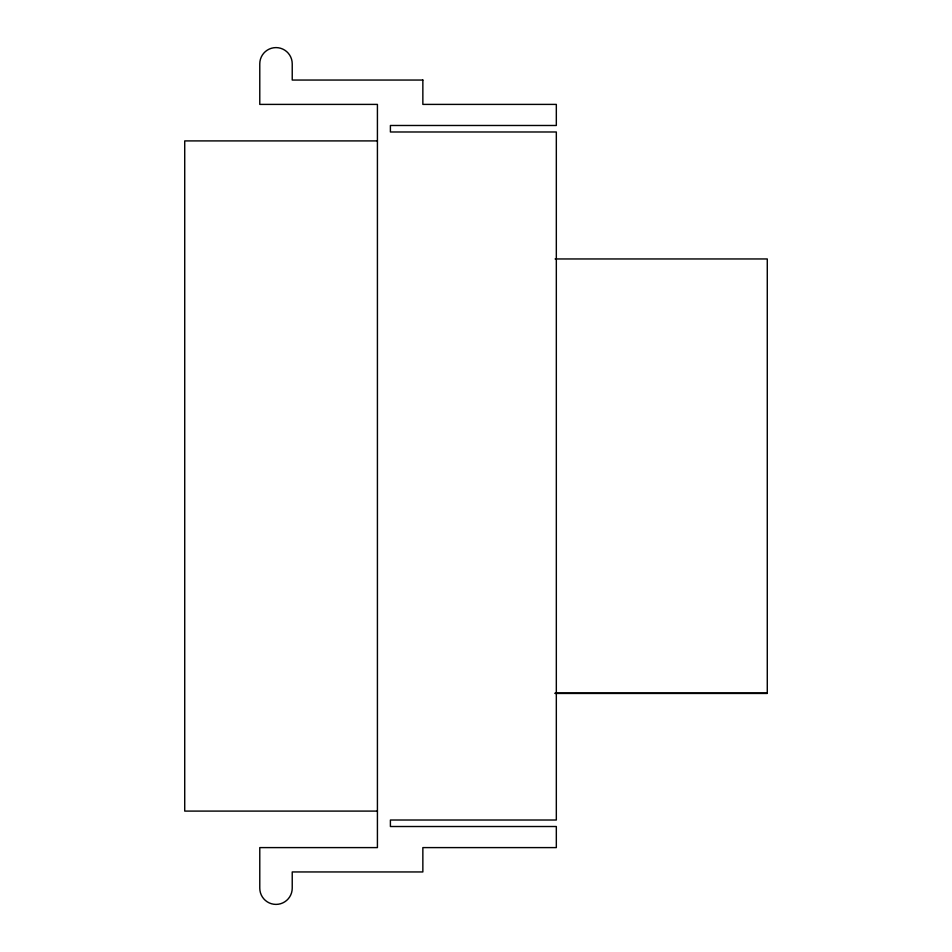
<?xml version="1.0" encoding="UTF-8"?>
<svg xmlns="http://www.w3.org/2000/svg" width="952" height="952" viewBox="0 0 952 952"><rect width="100%" height="100%" fill="white"/><g stroke="black" fill="none" stroke-linecap="round" stroke-linejoin="round"><path stroke-width="1.43" d="M377.42 140.908L184.724 140.908L184.724 811.092L377.42 811.092M555.099 258.956L767.276 258.956L767.276 693.449L555.099 693.449M555.099 693.044L767.276 693.044M422.855 80.051L292.228 80.051L292.228 63.832A16.232 16.232 0 0 0 275.997 47.6A16.232 16.232 0 0 0 259.777 63.832L259.777 104.399L377.42 104.399L377.42 847.601L259.777 847.601L259.777 888.168A16.232 16.232 0 0 0 275.997 904.4A16.232 16.232 0 0 0 292.228 888.168L292.228 871.949L422.855 871.949L422.855 847.601L556.325 847.601L556.325 826.514L390.403 826.514L390.403 820.017L556.325 820.017L556.325 131.983L390.403 131.983L390.403 125.486L556.325 125.486L556.325 104.399L422.855 104.399L422.855 80.051"/></g></svg>
